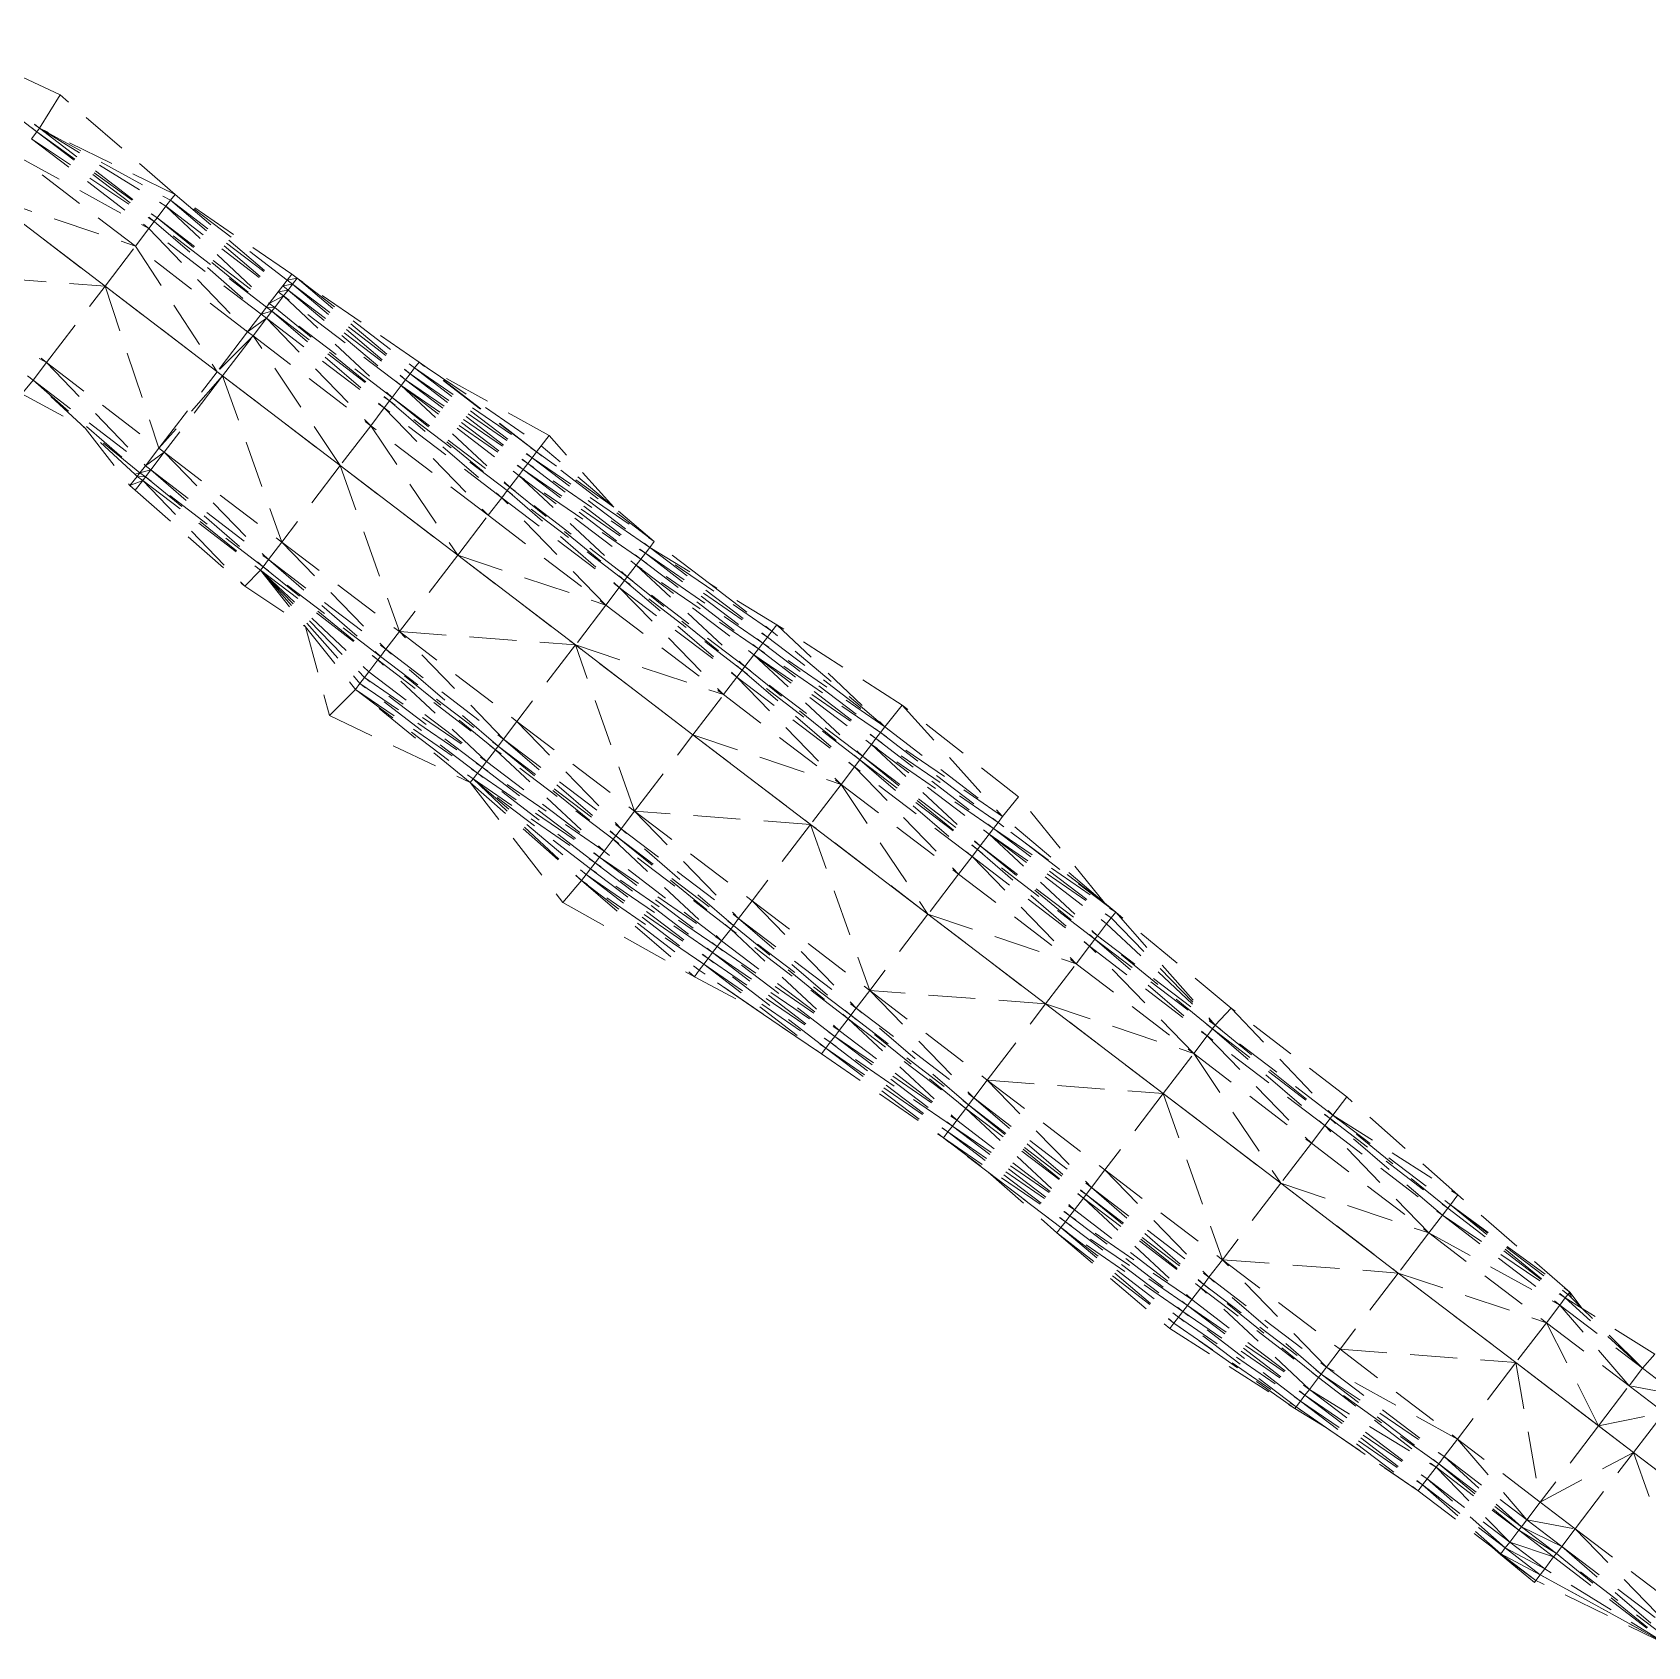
# Model space of a CAD drawing. Header units: metres. Extents: x -162 to 309, y -515 to 446.
# Drawn here: x 82.7 to 191.9, y -282.6 to -173.4 of the extents above; entities that cross this region are included whole.
import ezdxf

# ---------------------------------------------------------------- set-up
doc = ezdxf.new("R2010")
doc.units = ezdxf.units.M
doc.linetypes.add('HIDDEN', pattern=[9.525, 6.35, -3.175])
doc.layers.add('SURF30BREAK', color=8, linetype='Continuous', lineweight=0)
doc.layers.add('SURF31FEATURE', color=8, linetype='Continuous', lineweight=0)

msp = doc.modelspace()

# ---------------------------------------------------------------- linework, layer by layer
at = {"layer": 'SURF30BREAK', "color": 30, "linetype": 'HIDDEN', "lineweight": 0, "ltscale": 0.5}
for p, q in [((84.6, -177.68, 254.35), (75.65, -173.45, 252.24)), ((75.65, -173.45, 252.24), (83.21, -179.94, 251.7)), ((83.02, -180.18, 251.4), (75.11, -174.14, 251.36)), ((75.3, -173.9, 251.66), (83.21, -179.94, 251.7)), ((75.3, -173.9, 251.66), (83.02, -180.18, 251.4)), ((84.6, -177.68, 254.35), (83.21, -179.94, 251.7)), ((92.37, -184.41, 255.11), (84.6, -177.68, 254.35)), ((82.66, -180.65, 251.7), (83.02, -180.18, 251.4)), ((83.02, -180.18, 251.4), (83.21, -179.94, 251.7)), ((83.02, -180.18, 251.4), (91.16, -186, 251.46)), ((83.02, -180.18, 251.4), (90.97, -186.24, 251.36)), ((92.37, -184.41, 255.11), (83.21, -179.94, 251.7)), ((83.21, -179.94, 251.7), (92.07, -184.81, 253.46)), ((83.21, -179.94, 251.7), (91.76, -185.21, 252.46)), ((83.21, -179.94, 251.7), (91.16, -186, 251.46)), ((82.66, -180.65, 251.7), (90.97, -186.24, 251.36)), ((82.66, -180.65, 251.7), (90.61, -186.72, 251.66)), ((89.7, -187.91, 251.63), (81.75, -181.85, 251.67)), ((81.75, -181.85, 251.67), (90.61, -186.72, 251.66)), ((79.69, -184.55, 251.75), (89.7, -187.91, 251.63)), ((79.69, -184.55, 251.75), (87.64, -190.62, 251.72)), ((92.07, -184.81, 253.46), (92.37, -184.41, 255.11)), ((99.95, -190.2, 254.37), (92.37, -184.41, 255.11)), ((92.37, -184.41, 255.11), (99.65, -190.6, 253.37)), ((100.26, -189.8, 256.02), (92.37, -184.41, 255.11)), ((91.16, -186, 251.46), (91.76, -185.21, 252.46)), ((91.76, -185.21, 252.46), (92.07, -184.81, 253.46)), ((91.76, -185.21, 252.46), (99.35, -191, 252.37)), ((91.76, -185.21, 252.46), (98.74, -191.79, 251.37)), ((92.07, -184.81, 253.46), (99.65, -190.6, 253.37)), ((92.07, -184.81, 253.46), (99.35, -191, 252.37)), ((90.61, -186.72, 251.66), (89.7, -187.91, 251.63)), ((90.97, -186.24, 251.36), (90.61, -186.72, 251.66)), ((98.19, -192.51, 251.57), (90.61, -186.72, 251.66)), ((90.61, -186.72, 251.66), (97.28, -193.7, 251.54)), ((91.16, -186, 251.46), (90.97, -186.24, 251.36)), ((98.56, -192.03, 251.27), (90.97, -186.24, 251.36)), ((90.97, -186.24, 251.36), (98.19, -192.51, 251.57)), ((91.16, -186, 251.46), (98.74, -191.79, 251.37)), ((91.16, -186, 251.46), (98.56, -192.03, 251.27)), ((87.64, -190.62, 251.72), (89.7, -187.91, 251.63)), ((97.28, -193.7, 251.54), (89.7, -187.91, 251.63)), ((89.7, -187.91, 251.63), (95.22, -196.4, 251.62)), ((75.74, -189.72, 251.81), (87.64, -190.62, 251.72)), ((75.74, -189.72, 251.81), (83.69, -195.78, 251.66)), ((99.95, -190.2, 254.37), (100.26, -189.8, 256.02)), ((100.62, -190.08, 256.01), (100.26, -189.8, 256.02)), ((74.83, -190.91, 251.84), (83.69, -195.78, 251.66)), ((74.83, -190.91, 251.84), (82.78, -196.98, 251.69)), ((83.69, -195.78, 251.66), (87.64, -190.62, 251.72)), ((87.64, -190.62, 251.72), (95.22, -196.4, 251.62)), ((87.64, -190.62, 251.72), (91.28, -201.57, 251.46)), ((98.74, -191.79, 251.37), (99.35, -191, 252.37)), ((99.35, -191, 252.37), (99.65, -190.6, 253.37)), ((99.35, -191, 252.37), (100.02, -190.88, 253.36)), ((99.35, -191, 252.37), (99.71, -191.28, 252.36)), ((99.65, -190.6, 253.37), (99.95, -190.2, 254.37)), ((99.65, -190.6, 253.37), (100.32, -190.48, 254.36)), ((99.65, -190.6, 253.37), (100.02, -190.88, 253.36)), ((100.02, -190.88, 253.36), (99.71, -191.28, 252.36)), ((100.62, -190.08, 256.01), (99.95, -190.2, 254.37)), ((99.95, -190.2, 254.37), (100.32, -190.48, 254.36)), ((100.32, -190.48, 254.36), (100.02, -190.88, 253.36)), ((100.02, -190.88, 253.36), (107.96, -196.94, 253.19)), ((100.02, -190.88, 253.36), (107.66, -197.34, 252.19)), ((100.62, -190.08, 256.01), (100.32, -190.48, 254.36)), ((100.32, -190.48, 254.36), (108.27, -196.55, 254.19)), ((100.32, -190.48, 254.36), (107.96, -196.94, 253.19)), ((108.87, -195.75, 256.24), (100.62, -190.08, 256.01)), ((100.62, -190.08, 256.01), (108.57, -196.15, 255.19)), ((100.62, -190.08, 256.01), (108.27, -196.55, 254.19)), ((98.56, -192.03, 251.27), (98.19, -192.51, 251.57)), ((98.74, -191.79, 251.37), (98.56, -192.03, 251.27)), ((98.56, -192.03, 251.27), (99.11, -192.07, 251.36)), ((98.56, -192.03, 251.27), (98.92, -192.31, 251.26)), ((98.74, -191.79, 251.37), (99.71, -191.28, 252.36)), ((98.74, -191.79, 251.37), (99.11, -192.07, 251.36)), ((99.11, -192.07, 251.36), (98.92, -192.31, 251.26)), ((99.71, -191.28, 252.36), (99.11, -192.07, 251.36)), ((107.05, -198.14, 251.19), (99.11, -192.07, 251.36)), ((99.11, -192.07, 251.36), (106.87, -198.38, 251.09)), ((107.66, -197.34, 252.19), (99.71, -191.28, 252.36)), ((99.71, -191.28, 252.36), (107.05, -198.14, 251.19)), ((98.19, -192.51, 251.57), (97.28, -193.7, 251.54)), ((97.28, -193.7, 251.54), (98.56, -192.79, 251.56)), ((97.65, -193.98, 251.53), (98.56, -192.79, 251.56)), ((98.19, -192.51, 251.57), (98.92, -192.31, 251.26)), ((98.19, -192.51, 251.57), (98.56, -192.79, 251.56)), ((98.56, -192.79, 251.56), (98.92, -192.31, 251.26)), ((98.56, -192.79, 251.56), (106.51, -198.85, 251.39)), ((98.56, -192.79, 251.56), (105.6, -200.05, 251.36)), ((98.92, -192.31, 251.26), (106.87, -198.38, 251.09)), ((98.92, -192.31, 251.26), (106.51, -198.85, 251.39)), ((97.28, -193.7, 251.54), (95.22, -196.4, 251.62)), ((97.65, -193.98, 251.53), (95.22, -196.4, 251.62)), ((95.59, -196.68, 251.62), (97.65, -193.98, 251.53)), ((97.28, -193.7, 251.54), (97.65, -193.98, 251.53)), ((103.54, -202.75, 251.45), (97.65, -193.98, 251.53)), ((97.65, -193.98, 251.53), (105.6, -200.05, 251.36)), ((82.78, -196.98, 251.69), (83.69, -195.78, 251.66)), ((83.69, -195.78, 251.66), (91.28, -201.57, 251.46)), ((83.69, -195.78, 251.66), (90.37, -202.76, 251.49)), ((91.28, -201.57, 251.46), (95.22, -196.4, 251.62)), ((95.22, -196.4, 251.62), (95.59, -196.68, 251.62)), ((108.27, -196.55, 254.19), (107.96, -196.94, 253.19)), ((108.57, -196.15, 255.19), (108.27, -196.55, 254.19)), ((108.27, -196.55, 254.19), (116.52, -202.22, 254.96)), ((108.27, -196.55, 254.19), (116.22, -202.61, 253.96)), ((108.57, -196.15, 255.19), (108.87, -195.75, 256.24)), ((108.57, -196.15, 255.19), (116.82, -201.82, 255.96)), ((108.57, -196.15, 255.19), (116.52, -202.22, 254.96)), ((116.82, -201.82, 255.96), (108.87, -195.75, 256.24)), ((109.43, -196.13, 256.28), (108.87, -195.75, 256.24)), ((116.82, -201.82, 255.96), (109.43, -196.13, 256.28)), ((117.66, -200.72, 256.37), (109.43, -196.13, 256.28)), ((109.43, -196.13, 256.28), (117.13, -201.42, 256.96)), ((82.78, -196.98, 251.69), (82.01, -197.89, 250.89)), ((82.78, -196.98, 251.69), (90.37, -202.76, 251.49)), ((82.78, -196.98, 251.69), (90, -203.24, 251.19)), ((86.3, -200.23, 251.59), (82.78, -196.98, 251.69)), ((95.59, -196.68, 251.62), (91.28, -201.57, 251.46)), ((95.59, -196.68, 251.62), (91.64, -201.85, 251.45)), ((95.59, -196.68, 251.62), (103.54, -202.75, 251.45)), ((95.59, -196.68, 251.62), (99.59, -207.92, 251.29)), ((107.66, -197.34, 252.19), (107.05, -198.14, 251.19)), ((107.96, -196.94, 253.19), (107.66, -197.34, 252.19)), ((107.66, -197.34, 252.19), (115.91, -203.01, 252.96)), ((107.66, -197.34, 252.19), (115.61, -203.41, 251.96)), ((107.66, -197.34, 252.19), (115, -204.2, 250.96)), ((107.96, -196.94, 253.19), (116.22, -202.61, 253.96)), ((107.96, -196.94, 253.19), (115.91, -203.01, 252.96)), ((82.01, -197.89, 250.89), (86.3, -200.23, 251.59)), ((106.87, -198.38, 251.09), (106.51, -198.85, 251.39)), ((107.05, -198.14, 251.19), (106.87, -198.38, 251.09)), ((114.82, -204.44, 250.86), (106.87, -198.38, 251.09)), ((106.87, -198.38, 251.09), (114.46, -204.92, 251.16)), ((107.05, -198.14, 251.19), (115, -204.2, 250.96)), ((107.05, -198.14, 251.19), (114.82, -204.44, 250.86)), ((106.51, -198.85, 251.39), (105.6, -200.05, 251.36)), ((114.46, -204.92, 251.16), (106.51, -198.85, 251.39)), ((106.51, -198.85, 251.39), (113.55, -206.11, 251.13)), ((89.66, -203.33, 251.49), (86.3, -200.23, 251.59)), ((86.3, -200.23, 251.59), (89.31, -204.09, 252.29)), ((90, -203.24, 251.19), (86.3, -200.23, 251.59)), ((105.6, -200.05, 251.36), (103.54, -202.75, 251.45)), ((113.55, -206.11, 251.13), (105.6, -200.05, 251.36)), ((105.6, -200.05, 251.36), (111.49, -208.81, 251.21)), ((117.13, -201.42, 256.96), (117.66, -200.72, 256.37)), ((122.04, -205.57, 256.12), (117.66, -200.72, 256.37)), ((90.37, -202.76, 251.49), (91.28, -201.57, 251.46)), ((91.64, -201.85, 251.45), (90.37, -202.76, 251.49)), ((90.73, -203.04, 251.48), (91.64, -201.85, 251.45)), ((91.28, -201.57, 251.46), (91.64, -201.85, 251.45)), ((91.64, -201.85, 251.45), (99.59, -207.92, 251.29)), ((91.64, -201.85, 251.45), (98.68, -209.11, 251.32)), ((116.82, -201.82, 255.96), (116.52, -202.22, 254.96)), ((116.82, -201.82, 255.96), (117.13, -201.42, 256.96)), ((124.77, -207.88, 255.98), (116.82, -201.82, 255.96)), ((122.04, -205.57, 256.12), (116.82, -201.82, 255.96)), ((122.04, -205.57, 256.12), (117.13, -201.42, 256.96)), ((90, -203.24, 251.19), (90.37, -202.76, 251.49)), ((90, -203.24, 251.19), (90.73, -203.04, 251.48)), ((90.37, -202.76, 251.49), (90.73, -203.04, 251.48)), ((90.73, -203.04, 251.48), (90.37, -203.52, 251.18)), ((90.73, -203.04, 251.48), (98.68, -209.11, 251.32)), ((90.73, -203.04, 251.48), (98.32, -209.59, 251.02)), ((103.54, -202.75, 251.45), (99.59, -207.92, 251.29)), ((103.54, -202.75, 251.45), (111.49, -208.81, 251.21)), ((103.54, -202.75, 251.45), (107.54, -213.98, 251.05)), ((115.91, -203.01, 252.96), (115.61, -203.41, 251.96)), ((116.22, -202.61, 253.96), (115.91, -203.01, 252.96)), ((115.91, -203.01, 252.96), (124.17, -208.68, 253.66)), ((115.91, -203.01, 252.96), (123.86, -209.08, 252.66)), ((116.52, -202.22, 254.96), (116.22, -202.61, 253.96)), ((124.47, -208.28, 254.66), (116.22, -202.61, 253.96)), ((116.22, -202.61, 253.96), (124.17, -208.68, 253.66)), ((116.52, -202.22, 254.96), (124.77, -207.88, 255.98)), ((116.52, -202.22, 254.96), (124.47, -208.28, 254.66)), ((89.31, -204.09, 252.29), (89.82, -203.48, 251.49)), ((89.31, -204.09, 252.29), (90.19, -203.76, 251.48)), ((89.31, -204.09, 252.29), (89.68, -204.42, 252.32)), ((90, -203.24, 251.19), (89.66, -203.33, 251.49)), ((89.66, -203.33, 251.49), (89.82, -203.48, 251.49)), ((90.19, -203.76, 251.48), (89.68, -204.42, 252.32)), ((90, -203.24, 251.19), (89.82, -203.48, 251.49)), ((90.37, -203.52, 251.18), (89.82, -203.48, 251.49)), ((89.82, -203.48, 251.49), (90.19, -203.76, 251.48)), ((90, -203.24, 251.19), (90.37, -203.52, 251.18)), ((90.37, -203.52, 251.18), (90.19, -203.76, 251.48)), ((90.19, -203.76, 251.48), (98.14, -209.82, 251.32)), ((90.19, -203.76, 251.48), (97.08, -210.91, 252.83)), ((98.32, -209.59, 251.02), (90.37, -203.52, 251.18)), ((90.37, -203.52, 251.18), (98.14, -209.82, 251.32)), ((115, -204.2, 250.96), (114.82, -204.44, 250.86)), ((115.61, -203.41, 251.96), (115, -204.2, 250.96)), ((122.95, -210.27, 250.66), (115, -204.2, 250.96)), ((115, -204.2, 250.96), (122.77, -210.51, 250.56)), ((123.86, -209.08, 252.66), (115.61, -203.41, 251.96)), ((115.61, -203.41, 251.96), (123.56, -209.48, 251.66)), ((115.61, -203.41, 251.96), (122.95, -210.27, 250.66)), ((89.68, -204.42, 252.32), (97.08, -210.91, 252.83)), ((113.55, -206.11, 251.13), (114.46, -204.92, 251.16)), ((114.46, -204.92, 251.16), (114.82, -204.44, 250.86)), ((114.46, -204.92, 251.16), (122.41, -210.99, 250.86)), ((121.5, -212.18, 250.83), (114.46, -204.92, 251.16)), ((122.77, -210.51, 250.56), (114.82, -204.44, 250.86)), ((114.82, -204.44, 250.86), (122.41, -210.99, 250.86)), ((111.49, -208.81, 251.21), (113.55, -206.11, 251.13)), ((113.55, -206.11, 251.13), (121.5, -212.18, 250.83)), ((124.77, -207.88, 255.98), (122.04, -205.57, 256.12)), ((98.68, -209.11, 251.32), (99.59, -207.92, 251.29)), ((99.59, -207.92, 251.29), (107.54, -213.98, 251.05)), ((99.59, -207.92, 251.29), (106.63, -215.17, 251.08)), ((124.47, -208.28, 254.66), (124.17, -208.68, 253.66)), ((124.47, -208.28, 254.66), (124.77, -207.88, 255.98)), ((132.72, -213.95, 255.29), (124.47, -208.28, 254.66)), ((124.47, -208.28, 254.66), (128.5, -210.73, 255.66)), ((124.47, -208.28, 254.66), (132.42, -214.35, 254.29)), ((128.5, -210.73, 255.66), (124.77, -207.88, 255.98)), ((98.32, -209.59, 251.02), (98.14, -209.82, 251.32)), ((98.68, -209.11, 251.32), (98.32, -209.59, 251.02)), ((106.27, -215.65, 250.78), (98.32, -209.59, 251.02)), ((98.32, -209.59, 251.02), (106.09, -215.89, 251.08)), ((98.68, -209.11, 251.32), (106.63, -215.17, 251.08)), ((98.68, -209.11, 251.32), (106.27, -215.65, 250.78)), ((111.49, -208.81, 251.21), (107.54, -213.98, 251.05)), ((111.49, -208.81, 251.21), (121.5, -212.18, 250.83)), ((111.49, -208.81, 251.21), (119.44, -214.88, 250.91)), ((123.56, -209.48, 251.66), (122.95, -210.27, 250.66)), ((123.86, -209.08, 252.66), (123.56, -209.48, 251.66)), ((131.81, -215.14, 252.29), (123.56, -209.48, 251.66)), ((123.56, -209.48, 251.66), (131.51, -215.54, 251.29)), ((123.56, -209.48, 251.66), (130.9, -216.34, 250.29)), ((124.17, -208.68, 253.66), (123.86, -209.08, 252.66)), ((132.12, -214.75, 253.29), (123.86, -209.08, 252.66)), ((123.86, -209.08, 252.66), (131.81, -215.14, 252.29)), ((124.17, -208.68, 253.66), (132.42, -214.35, 254.29)), ((124.17, -208.68, 253.66), (132.12, -214.75, 253.29)), ((98.14, -209.82, 251.32), (97.08, -210.91, 252.83)), ((98.14, -209.82, 251.32), (106.09, -215.89, 251.08)), ((98.14, -209.82, 251.32), (105.48, -216.69, 250.88)), ((98.14, -209.82, 251.32), (105.18, -217.08, 251.88)), ((98.14, -209.82, 251.32), (104.87, -217.48, 252.88)), ((98.14, -209.82, 251.32), (101.2, -213.66, 253.01)), ((122.77, -210.51, 250.56), (122.41, -210.99, 250.86)), ((122.95, -210.27, 250.66), (122.77, -210.51, 250.56)), ((130.72, -216.58, 250.19), (122.77, -210.51, 250.56)), ((122.77, -210.51, 250.56), (130.36, -217.05, 250.49)), ((130.9, -216.34, 250.29), (122.95, -210.27, 250.66)), ((122.95, -210.27, 250.66), (130.72, -216.58, 250.19)), ((133.07, -213.52, 254.92), (128.5, -210.73, 255.66)), ((128.5, -210.73, 255.66), (132.72, -213.95, 255.29)), ((97.08, -210.91, 252.83), (101.2, -213.66, 253.01)), ((121.5, -212.18, 250.83), (122.41, -210.99, 250.86)), ((122.41, -210.99, 250.86), (130.36, -217.05, 250.49)), ((122.41, -210.99, 250.86), (129.45, -218.24, 250.46)), ((121.5, -212.18, 250.83), (119.44, -214.88, 250.91)), ((121.5, -212.18, 250.83), (129.45, -218.24, 250.46)), ((101.2, -213.66, 253.01), (104.57, -217.88, 253.88)), ((101.2, -213.66, 253.01), (102.82, -219.66, 253.21)), ((107.54, -213.98, 251.05), (106.63, -215.17, 251.08)), ((107.54, -213.98, 251.05), (119.44, -214.88, 250.91)), ((107.54, -213.98, 251.05), (115.49, -220.05, 250.75)), ((114.58, -221.24, 250.78), (107.54, -213.98, 251.05)), ((132.72, -213.95, 255.29), (132.42, -214.35, 254.29)), ((133.07, -213.52, 254.92), (132.72, -213.95, 255.29)), ((140.37, -220.42, 253.85), (132.72, -213.95, 255.29)), ((141.54, -218.96, 252.61), (133.07, -213.52, 254.92)), ((133.07, -213.52, 254.92), (140.37, -220.42, 253.85)), ((119.44, -214.88, 250.91), (115.49, -220.05, 250.75)), ((123.44, -226.11, 250.38), (119.44, -214.88, 250.91)), ((127.39, -220.95, 250.54), (119.44, -214.88, 250.91)), ((119.44, -214.88, 250.91), (129.45, -218.24, 250.46)), ((131.81, -215.14, 252.29), (131.51, -215.54, 251.29)), ((132.12, -214.75, 253.29), (131.81, -215.14, 252.29)), ((140.07, -220.81, 252.85), (131.81, -215.14, 252.29)), ((131.81, -215.14, 252.29), (139.76, -221.21, 251.85)), ((132.42, -214.35, 254.29), (132.12, -214.75, 253.29)), ((140.37, -220.42, 253.85), (132.12, -214.75, 253.29)), ((132.12, -214.75, 253.29), (140.07, -220.81, 252.85)), ((132.42, -214.35, 254.29), (140.37, -220.42, 253.85)), ((106.09, -215.89, 251.08), (105.48, -216.69, 250.88)), ((106.27, -215.65, 250.78), (106.09, -215.89, 251.08)), ((106.09, -215.89, 251.08), (114.04, -221.96, 250.78)), ((113.43, -222.75, 250.58), (106.09, -215.89, 251.08)), ((106.63, -215.17, 251.08), (106.27, -215.65, 250.78)), ((106.27, -215.65, 250.78), (114.22, -221.72, 250.48)), ((114.04, -221.96, 250.78), (106.27, -215.65, 250.78)), ((106.63, -215.17, 251.08), (114.58, -221.24, 250.78)), ((114.22, -221.72, 250.48), (106.63, -215.17, 251.08)), ((131.51, -215.54, 251.29), (130.9, -216.34, 250.29)), ((131.51, -215.54, 251.29), (139.76, -221.21, 251.85)), ((131.51, -215.54, 251.29), (139.46, -221.61, 250.85)), ((131.51, -215.54, 251.29), (138.85, -222.4, 249.85)), ((105.18, -217.08, 251.88), (104.87, -217.48, 252.88)), ((105.48, -216.69, 250.88), (105.18, -217.08, 251.88)), ((105.18, -217.08, 251.88), (113.43, -222.75, 250.58)), ((113.13, -223.15, 251.58), (105.18, -217.08, 251.88)), ((105.48, -216.69, 250.88), (113.43, -222.75, 250.58)), ((129.45, -218.24, 250.46), (130.36, -217.05, 250.49)), ((130.72, -216.58, 250.19), (130.36, -217.05, 250.49)), ((130.36, -217.05, 250.49), (138.31, -223.12, 250.05)), ((130.36, -217.05, 250.49), (137.4, -224.31, 250.02)), ((130.9, -216.34, 250.29), (130.72, -216.58, 250.19)), ((138.67, -222.64, 249.75), (130.72, -216.58, 250.19)), ((130.72, -216.58, 250.19), (138.31, -223.12, 250.05)), ((138.85, -222.4, 249.85), (130.9, -216.34, 250.29)), ((130.9, -216.34, 250.29), (138.67, -222.64, 249.75)), ((104.57, -217.88, 253.88), (102.82, -219.66, 253.21)), ((104.87, -217.48, 252.88), (104.57, -217.88, 253.88)), ((104.57, -217.88, 253.88), (112.82, -223.55, 252.58)), ((104.57, -217.88, 253.88), (112.52, -223.94, 253.58)), ((112.33, -224.17, 254.38), (104.57, -217.88, 253.88)), ((104.87, -217.48, 252.88), (113.13, -223.15, 251.58)), ((112.82, -223.55, 252.58), (104.87, -217.48, 252.88)), ((127.39, -220.95, 250.54), (129.45, -218.24, 250.46)), ((129.45, -218.24, 250.46), (137.4, -224.31, 250.02)), ((141.54, -218.96, 252.61), (140.37, -220.42, 253.85)), ((149.4, -225.14, 252.2), (141.54, -218.96, 252.61)), ((141.54, -218.96, 252.61), (148.32, -226.48, 253.35)), ((102.82, -219.66, 253.21), (112.33, -224.17, 254.38)), ((114.58, -221.24, 250.78), (115.49, -220.05, 250.75)), ((115.49, -220.05, 250.75), (123.44, -226.11, 250.38)), ((115.49, -220.05, 250.75), (122.53, -227.31, 250.41)), ((140.37, -220.42, 253.85), (140.07, -220.81, 252.85)), ((140.37, -220.42, 253.85), (148.32, -226.48, 253.35)), ((114.22, -221.72, 250.48), (114.58, -221.24, 250.78)), ((114.58, -221.24, 250.78), (122.53, -227.31, 250.41)), ((114.58, -221.24, 250.78), (122.17, -227.78, 250.11)), ((123.44, -226.11, 250.38), (127.39, -220.95, 250.54)), ((127.39, -220.95, 250.54), (137.4, -224.31, 250.02)), ((127.39, -220.95, 250.54), (135.34, -227.01, 250.1)), ((139.46, -221.61, 250.85), (138.85, -222.4, 249.85)), ((139.76, -221.21, 251.85), (139.46, -221.61, 250.85)), ((147.71, -227.28, 251.35), (139.46, -221.61, 250.85)), ((139.46, -221.61, 250.85), (147.41, -227.67, 250.35)), ((139.46, -221.61, 250.85), (146.8, -228.47, 249.35)), ((140.07, -220.81, 252.85), (139.76, -221.21, 251.85)), ((148.02, -226.88, 252.35), (139.76, -221.21, 251.85)), ((139.76, -221.21, 251.85), (147.71, -227.28, 251.35)), ((148.32, -226.48, 253.35), (140.07, -220.81, 252.85)), ((140.07, -220.81, 252.85), (148.02, -226.88, 252.35)), ((113.13, -223.15, 251.58), (113.43, -222.75, 250.58)), ((113.43, -222.75, 250.58), (114.04, -221.96, 250.78)), ((113.43, -222.75, 250.58), (121.38, -228.82, 250.21)), ((114.04, -221.96, 250.78), (114.22, -221.72, 250.48)), ((114.04, -221.96, 250.78), (121.38, -228.82, 250.21)), ((121.99, -228.02, 250.41), (114.04, -221.96, 250.78)), ((114.22, -221.72, 250.48), (122.17, -227.78, 250.11)), ((114.22, -221.72, 250.48), (121.99, -228.02, 250.41)), ((138.67, -222.64, 249.75), (138.31, -223.12, 250.05)), ((138.85, -222.4, 249.85), (138.67, -222.64, 249.75)), ((138.67, -222.64, 249.75), (146.62, -228.71, 249.25)), ((138.67, -222.64, 249.75), (146.26, -229.19, 249.55)), ((138.85, -222.4, 249.85), (146.8, -228.47, 249.35)), ((138.85, -222.4, 249.85), (146.62, -228.71, 249.25)), ((112.52, -223.94, 253.58), (112.82, -223.55, 252.58)), ((112.82, -223.55, 252.58), (113.13, -223.15, 251.58)), ((112.82, -223.55, 252.58), (121.08, -229.22, 251.21)), ((120.77, -229.61, 252.21), (112.82, -223.55, 252.58)), ((113.13, -223.15, 251.58), (121.08, -229.22, 251.21)), ((121.38, -228.82, 250.21), (113.13, -223.15, 251.58)), ((138.31, -223.12, 250.05), (137.4, -224.31, 250.02)), ((146.26, -229.19, 249.55), (138.31, -223.12, 250.05)), ((138.31, -223.12, 250.05), (145.35, -230.38, 249.52)), ((112.33, -224.17, 254.38), (112.52, -223.94, 253.58)), ((112.33, -224.17, 254.38), (119.86, -230.81, 255.21)), ((112.33, -224.17, 254.38), (118.6, -232.3, 254.9)), ((112.52, -223.94, 253.58), (120.77, -229.61, 252.21)), ((112.52, -223.94, 253.58), (120.17, -230.41, 254.21)), ((112.52, -223.94, 253.58), (119.86, -230.81, 255.21)), ((120.47, -230.01, 253.21), (112.52, -223.94, 253.58)), ((137.4, -224.31, 250.02), (135.34, -227.01, 250.1)), ((137.4, -224.31, 250.02), (145.35, -230.38, 249.52)), ((137.4, -224.31, 250.02), (143.28, -233.08, 249.6)), ((148.32, -226.48, 253.35), (149.4, -225.14, 252.2)), ((155.22, -232.31, 252.04), (149.4, -225.14, 252.2)), ((123.44, -226.11, 250.38), (122.53, -227.31, 250.41)), ((135.34, -227.01, 250.1), (123.44, -226.11, 250.38)), ((123.44, -226.11, 250.38), (131.39, -232.18, 249.94)), ((123.44, -226.11, 250.38), (130.48, -233.37, 249.97)), ((135.34, -227.01, 250.1), (131.39, -232.18, 249.94)), ((143.28, -233.08, 249.6), (135.34, -227.01, 250.1)), ((135.34, -227.01, 250.1), (139.34, -238.25, 249.44)), ((148.02, -226.88, 252.35), (147.71, -227.28, 251.35)), ((148.02, -226.88, 252.35), (148.32, -226.48, 253.35)), ((155.97, -232.95, 251.9), (148.02, -226.88, 252.35)), ((155.22, -232.31, 252.04), (148.02, -226.88, 252.35)), ((155.22, -232.31, 252.04), (148.32, -226.48, 253.35)), ((121.99, -228.02, 250.41), (121.38, -228.82, 250.21)), ((122.17, -227.78, 250.11), (121.99, -228.02, 250.41)), ((129.94, -234.09, 249.97), (121.99, -228.02, 250.41)), ((121.99, -228.02, 250.41), (129.33, -234.88, 249.77)), ((122.53, -227.31, 250.41), (122.17, -227.78, 250.11)), ((122.17, -227.78, 250.11), (130.12, -233.85, 249.67)), ((122.17, -227.78, 250.11), (129.94, -234.09, 249.97)), ((130.12, -233.85, 249.67), (122.53, -227.31, 250.41)), ((122.53, -227.31, 250.41), (130.48, -233.37, 249.97)), ((147.41, -227.67, 250.35), (146.8, -228.47, 249.35)), ((147.71, -227.28, 251.35), (147.41, -227.67, 250.35)), ((147.41, -227.67, 250.35), (155.66, -233.34, 250.78)), ((147.41, -227.67, 250.35), (155.36, -233.74, 249.78)), ((147.41, -227.67, 250.35), (154.75, -234.54, 248.78)), ((147.71, -227.28, 251.35), (155.97, -232.95, 251.9)), ((147.71, -227.28, 251.35), (155.66, -233.34, 250.78)), ((121.08, -229.22, 251.21), (120.77, -229.61, 252.21)), ((121.38, -228.82, 250.21), (121.08, -229.22, 251.21)), ((121.08, -229.22, 251.21), (129.33, -234.88, 249.77)), ((121.08, -229.22, 251.21), (129.03, -235.28, 250.77)), ((129.33, -234.88, 249.77), (121.38, -228.82, 250.21)), ((146.26, -229.19, 249.55), (145.35, -230.38, 249.52)), ((146.62, -228.71, 249.25), (146.26, -229.19, 249.55)), ((146.26, -229.19, 249.55), (154.21, -235.25, 248.98)), ((146.26, -229.19, 249.55), (153.3, -236.44, 248.95)), ((146.8, -228.47, 249.35), (146.62, -228.71, 249.25)), ((154.57, -234.77, 248.68), (146.62, -228.71, 249.25)), ((146.62, -228.71, 249.25), (154.21, -235.25, 248.98)), ((146.8, -228.47, 249.35), (154.75, -234.54, 248.78)), ((146.8, -228.47, 249.35), (154.57, -234.77, 248.68)), ((120.17, -230.41, 254.21), (119.86, -230.81, 255.21)), ((120.47, -230.01, 253.21), (120.17, -230.41, 254.21)), ((120.17, -230.41, 254.21), (128.42, -236.08, 252.77)), ((120.17, -230.41, 254.21), (128.12, -236.47, 253.77)), ((120.77, -229.61, 252.21), (120.47, -230.01, 253.21)), ((128.72, -235.68, 251.77), (120.47, -230.01, 253.21)), ((120.47, -230.01, 253.21), (128.42, -236.08, 252.77)), ((129.03, -235.28, 250.77), (120.77, -229.61, 252.21)), ((120.77, -229.61, 252.21), (128.72, -235.68, 251.77)), ((145.35, -230.38, 249.52), (143.28, -233.08, 249.6)), ((145.35, -230.38, 249.52), (153.3, -236.44, 248.95)), ((119.86, -230.81, 255.21), (118.6, -232.3, 254.9)), ((128.12, -236.47, 253.77), (119.86, -230.81, 255.21)), ((119.86, -230.81, 255.21), (127.81, -236.87, 254.77)), ((119.86, -230.81, 255.21), (127.49, -237.32, 255.4)), ((118.6, -232.3, 254.9), (127.49, -237.32, 255.4)), ((131.39, -232.18, 249.94), (130.48, -233.37, 249.97)), ((131.39, -232.18, 249.94), (139.34, -238.25, 249.44)), ((131.39, -232.18, 249.94), (138.43, -239.44, 249.47)), ((155.97, -232.95, 251.9), (155.22, -232.31, 252.04)), ((130.48, -233.37, 249.97), (130.12, -233.85, 249.67)), ((130.48, -233.37, 249.97), (138.43, -239.44, 249.47)), ((130.48, -233.37, 249.97), (138.07, -239.92, 249.17)), ((143.28, -233.08, 249.6), (139.34, -238.25, 249.44)), ((143.28, -233.08, 249.6), (153.3, -236.44, 248.95)), ((143.28, -233.08, 249.6), (151.23, -239.15, 249.03)), ((155.36, -233.74, 249.78), (155.66, -233.34, 250.78)), ((155.66, -233.34, 250.78), (155.97, -232.95, 251.9)), ((155.66, -233.34, 250.78), (162.7, -240.6, 248.34)), ((163.79, -239.44, 249.93), (155.97, -232.95, 251.9)), ((155.97, -232.95, 251.9), (162.7, -240.6, 248.34)), ((129.33, -234.88, 249.77), (129.94, -234.09, 249.97)), ((130.12, -233.85, 249.67), (129.94, -234.09, 249.97)), ((137.89, -240.16, 249.47), (129.94, -234.09, 249.97)), ((129.94, -234.09, 249.97), (137.28, -240.95, 249.27)), ((138.07, -239.92, 249.17), (130.12, -233.85, 249.67)), ((130.12, -233.85, 249.67), (137.89, -240.16, 249.47)), ((154.21, -235.25, 248.98), (154.57, -234.77, 248.68)), ((154.75, -234.54, 248.78), (154.57, -234.77, 248.68)), ((154.57, -234.77, 248.68), (162.52, -240.84, 248.04)), ((154.57, -234.77, 248.68), (162.16, -241.32, 248.34)), ((155.36, -233.74, 249.78), (154.75, -234.54, 248.78)), ((162.52, -240.84, 248.04), (154.75, -234.54, 248.78)), ((154.75, -234.54, 248.78), (162.7, -240.6, 248.34)), ((155.36, -233.74, 249.78), (162.7, -240.6, 248.34)), ((128.42, -236.08, 252.77), (128.72, -235.68, 251.77)), ((128.72, -235.68, 251.77), (129.03, -235.28, 250.77)), ((128.72, -235.68, 251.77), (136.98, -241.35, 250.27)), ((128.72, -235.68, 251.77), (136.67, -241.75, 251.27)), ((129.33, -234.88, 249.77), (129.03, -235.28, 250.77)), ((136.98, -241.35, 250.27), (129.03, -235.28, 250.77)), ((129.03, -235.28, 250.77), (137.28, -240.95, 249.27)), ((129.33, -234.88, 249.77), (137.28, -240.95, 249.27)), ((154.21, -235.25, 248.98), (153.3, -236.44, 248.95)), ((161.25, -242.51, 248.31), (154.21, -235.25, 248.98)), ((154.21, -235.25, 248.98), (162.16, -241.32, 248.34)), ((127.81, -236.87, 254.77), (127.49, -237.32, 255.4)), ((127.81, -236.87, 254.77), (128.12, -236.47, 253.77)), ((136.07, -242.54, 253.27), (127.81, -236.87, 254.77)), ((131.67, -239.52, 255.07), (127.81, -236.87, 254.77)), ((128.42, -236.08, 252.77), (128.12, -236.47, 253.77)), ((128.12, -236.47, 253.77), (136.37, -242.14, 252.27)), ((128.12, -236.47, 253.77), (136.07, -242.54, 253.27)), ((136.37, -242.14, 252.27), (128.42, -236.08, 252.77)), ((128.42, -236.08, 252.77), (136.67, -241.75, 251.27)), ((151.23, -239.15, 249.03), (153.3, -236.44, 248.95)), ((153.3, -236.44, 248.95), (161.25, -242.51, 248.31)), ((127.49, -237.32, 255.4), (131.67, -239.52, 255.07)), ((138.43, -239.44, 249.47), (139.34, -238.25, 249.44)), ((151.23, -239.15, 249.03), (139.34, -238.25, 249.44)), ((139.34, -238.25, 249.44), (147.29, -244.31, 248.87)), ((139.34, -238.25, 249.44), (146.38, -245.51, 248.9)), ((147.29, -244.31, 248.87), (151.23, -239.15, 249.03)), ((151.23, -239.15, 249.03), (161.25, -242.51, 248.31)), ((159.18, -245.21, 248.39), (151.23, -239.15, 249.03)), ((131.67, -239.52, 255.07), (136.07, -242.54, 253.27)), ((137.89, -240.16, 249.47), (137.28, -240.95, 249.27)), ((137.89, -240.16, 249.47), (138.07, -239.92, 249.17)), ((137.89, -240.16, 249.47), (145.84, -246.22, 248.9)), ((137.89, -240.16, 249.47), (145.23, -247.02, 248.7)), ((138.43, -239.44, 249.47), (138.07, -239.92, 249.17)), ((138.07, -239.92, 249.17), (146.02, -245.98, 248.6)), ((145.84, -246.22, 248.9), (138.07, -239.92, 249.17)), ((138.43, -239.44, 249.47), (146.38, -245.51, 248.9)), ((146.02, -245.98, 248.6), (138.43, -239.44, 249.47)), ((163.79, -239.44, 249.93), (162.7, -240.6, 248.34)), ((171.59, -245.44, 249.18), (163.79, -239.44, 249.93)), ((163.79, -239.44, 249.93), (170.65, -246.67, 247.63)), ((136.98, -241.35, 250.27), (136.67, -241.75, 251.27)), ((137.28, -240.95, 249.27), (136.98, -241.35, 250.27)), ((136.98, -241.35, 250.27), (145.23, -247.02, 248.7)), ((136.98, -241.35, 250.27), (144.93, -247.41, 249.7)), ((137.28, -240.95, 249.27), (145.23, -247.02, 248.7)), ((162.16, -241.32, 248.34), (161.25, -242.51, 248.31)), ((162.52, -240.84, 248.04), (162.16, -241.32, 248.34)), ((170.11, -247.38, 247.63), (162.16, -241.32, 248.34)), ((162.16, -241.32, 248.34), (169.2, -248.58, 247.6)), ((162.7, -240.6, 248.34), (162.52, -240.84, 248.04)), ((162.52, -240.84, 248.04), (170.47, -246.91, 247.33)), ((162.52, -240.84, 248.04), (170.11, -247.38, 247.63)), ((170.65, -246.67, 247.63), (162.7, -240.6, 248.34)), ((162.7, -240.6, 248.34), (170.47, -246.91, 247.33)), ((136.37, -242.14, 252.27), (136.07, -242.54, 253.27)), ((136.67, -241.75, 251.27), (136.37, -242.14, 252.27)), ((136.37, -242.14, 252.27), (144.62, -247.81, 250.7)), ((136.37, -242.14, 252.27), (144.32, -248.21, 251.7)), ((144.93, -247.41, 249.7), (136.67, -241.75, 251.27)), ((136.67, -241.75, 251.27), (144.62, -247.81, 250.7)), ((136.07, -242.54, 253.27), (144.32, -248.21, 251.7)), ((159.18, -245.21, 248.39), (161.25, -242.51, 248.31)), ((161.25, -242.51, 248.31), (169.2, -248.58, 247.6)), ((161.25, -242.51, 248.31), (167.13, -251.28, 247.69)), ((146.38, -245.51, 248.9), (147.29, -244.31, 248.87)), ((147.29, -244.31, 248.87), (159.18, -245.21, 248.39)), ((147.29, -244.31, 248.87), (155.24, -250.38, 248.23)), ((147.29, -244.31, 248.87), (154.33, -251.57, 248.26)), ((146.02, -245.98, 248.6), (146.38, -245.51, 248.9)), ((146.38, -245.51, 248.9), (154.33, -251.57, 248.26)), ((146.38, -245.51, 248.9), (153.97, -252.05, 247.96)), ((159.18, -245.21, 248.39), (155.24, -250.38, 248.23)), ((159.18, -245.21, 248.39), (167.13, -251.28, 247.69)), ((159.18, -245.21, 248.39), (163.19, -256.45, 247.53)), ((171.59, -245.44, 249.18), (170.65, -246.67, 247.63)), ((179.11, -252.07, 247.69), (171.59, -245.44, 249.18)), ((145.23, -247.02, 248.7), (145.84, -246.22, 248.9)), ((145.84, -246.22, 248.9), (146.02, -245.98, 248.6)), ((145.84, -246.22, 248.9), (153.79, -252.29, 248.26)), ((145.84, -246.22, 248.9), (153.18, -253.08, 248.06)), ((146.02, -245.98, 248.6), (153.97, -252.05, 247.96)), ((146.02, -245.98, 248.6), (153.79, -252.29, 248.26)), ((170.65, -246.67, 247.63), (170.47, -246.91, 247.33)), ((170.65, -246.67, 247.63), (179.11, -252.07, 247.69)), ((170.65, -246.67, 247.63), (178.6, -252.74, 246.86)), ((178.42, -252.97, 246.56), (170.65, -246.67, 247.63)), ((144.62, -247.81, 250.7), (144.32, -248.21, 251.7)), ((144.93, -247.41, 249.7), (144.62, -247.81, 250.7)), ((144.62, -247.81, 250.7), (152.88, -253.48, 249.06)), ((144.62, -247.81, 250.7), (152.57, -253.88, 250.06)), ((145.23, -247.02, 248.7), (144.93, -247.41, 249.7)), ((144.93, -247.41, 249.7), (153.18, -253.08, 248.06)), ((144.93, -247.41, 249.7), (152.88, -253.48, 249.06)), ((145.23, -247.02, 248.7), (153.18, -253.08, 248.06)), ((169.2, -248.58, 247.6), (170.11, -247.38, 247.63)), ((170.47, -246.91, 247.33), (170.11, -247.38, 247.63)), ((170.11, -247.38, 247.63), (178.06, -253.45, 246.86)), ((177.15, -254.64, 246.83), (170.11, -247.38, 247.63)), ((170.47, -246.91, 247.33), (178.42, -252.97, 246.56)), ((178.06, -253.45, 246.86), (170.47, -246.91, 247.33)), ((144.32, -248.21, 251.7), (152.57, -253.88, 250.06)), ((144.32, -248.21, 251.7), (147.36, -250.53, 252.45)), ((152.27, -254.28, 251.06), (144.32, -248.21, 251.7)), ((169.2, -248.58, 247.6), (167.13, -251.28, 247.69)), ((169.2, -248.58, 247.6), (177.15, -254.64, 246.83)), ((147.36, -250.53, 252.45), (152.27, -254.28, 251.06)), ((147.36, -250.53, 252.45), (151.99, -254.63, 251.76)), ((154.33, -251.57, 248.26), (155.24, -250.38, 248.23)), ((155.24, -250.38, 248.23), (163.19, -256.45, 247.53)), ((155.24, -250.38, 248.23), (162.28, -257.64, 247.56)), ((153.79, -252.29, 248.26), (153.18, -253.08, 248.06)), ((153.97, -252.05, 247.96), (153.79, -252.29, 248.26)), ((153.79, -252.29, 248.26), (161.73, -258.35, 247.56)), ((153.79, -252.29, 248.26), (161.13, -259.15, 247.36)), ((154.33, -251.57, 248.26), (153.97, -252.05, 247.96)), ((153.97, -252.05, 247.96), (161.92, -258.12, 247.26)), ((153.97, -252.05, 247.96), (161.73, -258.35, 247.56)), ((154.33, -251.57, 248.26), (162.28, -257.64, 247.56)), ((154.33, -251.57, 248.26), (161.92, -258.12, 247.26)), ((167.13, -251.28, 247.69), (163.19, -256.45, 247.53)), ((167.13, -251.28, 247.69), (177.15, -254.64, 246.83)), ((167.13, -251.28, 247.69), (175.08, -257.35, 246.92)), ((179.11, -252.07, 247.69), (178.6, -252.74, 246.86)), ((186.68, -258.65, 246.22), (179.11, -252.07, 247.69)), ((153.18, -253.08, 248.06), (152.88, -253.48, 249.06)), ((153.18, -253.08, 248.06), (161.13, -259.15, 247.36)), ((178.42, -252.97, 246.56), (178.06, -253.45, 246.86)), ((178.6, -252.74, 246.86), (178.42, -252.97, 246.56)), ((178.42, -252.97, 246.56), (186.37, -259.04, 245.72)), ((178.6, -252.74, 246.86), (186.68, -258.65, 246.22)), ((178.6, -252.74, 246.86), (186.55, -258.8, 246.02)), ((178.6, -252.74, 246.86), (186.37, -259.04, 245.72)), ((152.27, -254.28, 251.06), (151.99, -254.63, 251.76)), ((152.57, -253.88, 250.06), (152.27, -254.28, 251.06)), ((160.52, -259.95, 249.36), (152.27, -254.28, 251.06)), ((152.27, -254.28, 251.06), (160.22, -260.34, 250.36)), ((152.27, -254.28, 251.06), (159.91, -260.74, 251.36)), ((152.88, -253.48, 249.06), (152.57, -253.88, 250.06)), ((160.82, -259.55, 248.36), (152.57, -253.88, 250.06)), ((152.57, -253.88, 250.06), (160.52, -259.95, 249.36)), ((161.13, -259.15, 247.36), (152.88, -253.48, 249.06)), ((152.88, -253.48, 249.06), (160.82, -259.55, 248.36)), ((178.06, -253.45, 246.86), (177.15, -254.64, 246.83)), ((178.06, -253.45, 246.86), (186.37, -259.04, 245.72)), ((178.06, -253.45, 246.86), (186.01, -259.52, 246.02)), ((151.99, -254.63, 251.76), (159.91, -260.74, 251.36)), ((151.99, -254.63, 251.76), (159.63, -261.11, 252.04)), ((177.15, -254.64, 246.83), (175.08, -257.35, 246.92)), ((177.15, -254.64, 246.83), (186.01, -259.52, 246.02)), ((177.15, -254.64, 246.83), (185.1, -260.71, 245.99)), ((162.28, -257.64, 247.56), (163.19, -256.45, 247.53)), ((163.19, -256.45, 247.53), (175.08, -257.35, 246.92)), ((163.19, -256.45, 247.53), (171.14, -262.51, 246.75)), ((170.23, -263.71, 246.78), (163.19, -256.45, 247.53)), ((162.28, -257.64, 247.56), (161.92, -258.12, 247.26)), ((162.28, -257.64, 247.56), (170.23, -263.71, 246.78)), ((169.87, -264.18, 246.48), (162.28, -257.64, 247.56)), ((175.08, -257.35, 246.92), (171.14, -262.51, 246.75)), ((175.08, -257.35, 246.92), (185.1, -260.71, 245.99)), ((175.08, -257.35, 246.92), (183.03, -263.41, 246.08)), ((161.73, -258.35, 247.56), (161.13, -259.15, 247.36)), ((161.73, -258.35, 247.56), (161.92, -258.12, 247.26)), ((161.73, -258.35, 247.56), (169.68, -264.42, 246.78)), ((169.08, -265.22, 246.58), (161.73, -258.35, 247.56)), ((161.92, -258.12, 247.26), (169.87, -264.18, 246.48)), ((169.68, -264.42, 246.78), (161.92, -258.12, 247.26)), ((186.37, -259.04, 245.72), (186.55, -258.8, 246.02)), ((186.55, -258.8, 246.02), (186.68, -258.65, 246.22)), ((186.55, -258.8, 246.02), (186.6, -258.85, 246.02)), ((186.68, -258.65, 246.22), (186.6, -258.85, 246.02)), ((187.51, -259.75, 245.9), (186.68, -258.65, 246.22)), ((186.78, -259.03, 245.99), (186.68, -258.65, 246.22)), ((160.52, -259.95, 249.36), (160.82, -259.55, 248.36)), ((161.13, -259.15, 247.36), (160.82, -259.55, 248.36)), ((160.82, -259.55, 248.36), (169.08, -265.22, 246.58)), ((160.82, -259.55, 248.36), (168.77, -265.61, 247.58)), ((161.13, -259.15, 247.36), (169.08, -265.22, 246.58)), ((186.01, -259.52, 246.02), (185.1, -260.71, 245.99)), ((186.37, -259.04, 245.72), (186.01, -259.52, 246.02)), ((186.01, -259.52, 246.02), (191.59, -263.78, 245.39)), ((190.68, -264.97, 245.36), (186.01, -259.52, 246.02)), ((191.59, -263.78, 245.39), (186.37, -259.04, 245.72)), ((187.51, -259.75, 245.9), (186.37, -259.04, 245.72)), ((186.78, -259.03, 245.99), (186.6, -258.85, 246.02)), ((186.78, -259.03, 245.99), (187.51, -259.75, 245.9)), ((191.59, -263.78, 245.39), (187.51, -259.75, 245.9)), ((192.42, -262.83, 244.54), (187.51, -259.75, 245.9)), ((159.91, -260.74, 251.36), (159.63, -261.11, 252.04)), ((160.22, -260.34, 250.36), (159.91, -260.74, 251.36)), ((159.91, -260.74, 251.36), (168.17, -266.41, 249.58)), ((168.09, -266.52, 250.49), (159.91, -260.74, 251.36)), ((160.22, -260.34, 250.36), (160.52, -259.95, 249.36)), ((160.22, -260.34, 250.36), (168.47, -266.01, 248.58)), ((168.17, -266.41, 249.58), (160.22, -260.34, 250.36)), ((160.52, -259.95, 249.36), (168.77, -265.61, 247.58)), ((168.47, -266.01, 248.58), (160.52, -259.95, 249.36)), ((185.1, -260.71, 245.99), (183.03, -263.41, 246.08)), ((185.1, -260.71, 245.99), (190.68, -264.97, 245.36)), ((188.62, -267.68, 245.44), (185.1, -260.71, 245.99)), ((159.63, -261.11, 252.04), (168.09, -266.52, 250.49)), ((170.23, -263.71, 246.78), (171.14, -262.51, 246.75)), ((171.14, -262.51, 246.75), (183.03, -263.41, 246.08)), ((171.14, -262.51, 246.75), (179.09, -268.58, 245.92)), ((192.42, -262.83, 244.54), (191.59, -263.78, 245.39)), ((169.68, -264.42, 246.78), (169.87, -264.18, 246.48)), ((169.87, -264.18, 246.48), (170.23, -263.71, 246.78)), ((169.87, -264.18, 246.48), (178.18, -269.77, 245.95)), ((169.87, -264.18, 246.48), (177.82, -270.25, 245.65)), ((170.23, -263.71, 246.78), (178.18, -269.77, 245.95)), ((179.09, -268.58, 245.92), (170.23, -263.71, 246.78)), ((183.03, -263.41, 246.08), (179.09, -268.58, 245.92)), ((183.03, -263.41, 246.08), (188.62, -267.68, 245.44)), ((183.03, -263.41, 246.08), (184.68, -272.84, 245.28)), ((190.68, -264.97, 245.36), (191.59, -263.78, 245.39)), ((191.59, -263.78, 245.39), (193.96, -265.58, 245.13)), ((168.77, -265.61, 247.58), (169.08, -265.22, 246.58)), ((169.08, -265.22, 246.58), (169.68, -264.42, 246.78)), ((169.08, -265.22, 246.58), (177.63, -270.49, 245.95)), ((169.08, -265.22, 246.58), (177.03, -271.28, 245.75)), ((169.68, -264.42, 246.78), (177.63, -270.49, 245.95)), ((177.82, -270.25, 245.65), (169.68, -264.42, 246.78)), ((188.62, -267.68, 245.44), (190.68, -264.97, 245.36)), ((190.68, -264.97, 245.36), (193.05, -266.78, 245.1)), ((193.96, -265.58, 245.13), (190.68, -264.97, 245.36)), ((168.09, -266.52, 250.49), (168.17, -266.41, 249.58)), ((168.17, -266.41, 249.58), (168.47, -266.01, 248.58)), ((176.42, -272.08, 247.75), (168.17, -266.41, 249.58)), ((170.22, -267.82, 250.13), (168.17, -266.41, 249.58)), ((168.47, -266.01, 248.58), (168.77, -265.61, 247.58)), ((168.47, -266.01, 248.58), (176.72, -271.68, 246.75)), ((168.47, -266.01, 248.58), (176.42, -272.08, 247.75)), ((168.77, -265.61, 247.58), (177.03, -271.28, 245.75)), ((168.77, -265.61, 247.58), (176.72, -271.68, 246.75)), ((168.09, -266.52, 250.49), (170.22, -267.82, 250.13)), ((188.62, -267.68, 245.44), (193.05, -266.78, 245.1)), ((190.98, -269.48, 245.17), (193.05, -266.78, 245.1)), ((170.22, -267.82, 250.13), (176.42, -272.08, 247.75)), ((179.09, -268.58, 245.92), (178.18, -269.77, 245.95)), ((184.68, -272.84, 245.28), (179.09, -268.58, 245.92)), ((179.09, -268.58, 245.92), (183.77, -274.04, 245.31)), ((188.62, -267.68, 245.44), (184.68, -272.84, 245.28)), ((188.62, -267.68, 245.44), (190.98, -269.48, 245.17)), ((177.82, -270.25, 245.65), (178.18, -269.77, 245.95)), ((178.18, -269.77, 245.95), (183.77, -274.04, 245.31)), ((178.18, -269.77, 245.95), (183.4, -274.51, 245.01)), ((184.68, -272.84, 245.28), (190.98, -269.48, 245.17)), ((187.04, -274.65, 245.01), (190.98, -269.48, 245.17)), ((190.98, -269.48, 245.17), (198.93, -275.55, 244.2)), ((190.98, -269.48, 245.17), (194.99, -280.71, 244.04)), ((177.63, -270.49, 245.95), (177.03, -271.28, 245.75)), ((177.63, -270.49, 245.95), (177.82, -270.25, 245.65)), ((177.63, -270.49, 245.95), (183.22, -274.75, 245.31)), ((177.63, -270.49, 245.95), (182.61, -275.55, 245.11)), ((177.82, -270.25, 245.65), (183.4, -274.51, 245.01)), ((177.82, -270.25, 245.65), (183.22, -274.75, 245.31)), ((176.72, -271.68, 246.75), (176.42, -272.08, 247.75)), ((177.03, -271.28, 245.75), (176.72, -271.68, 246.75)), ((176.72, -271.68, 246.75), (182.31, -275.94, 246.11)), ((176.72, -271.68, 246.75), (182.01, -276.34, 247.11)), ((182.31, -275.94, 246.11), (177.03, -271.28, 245.75)), ((177.03, -271.28, 245.75), (182.61, -275.55, 245.11)), ((176.42, -272.08, 247.75), (182.01, -276.34, 247.11)), ((183.77, -274.04, 245.31), (184.68, -272.84, 245.28)), ((184.68, -272.84, 245.28), (187.04, -274.65, 245.01)), ((183.77, -274.04, 245.31), (183.4, -274.51, 245.01)), ((183.77, -274.04, 245.31), (187.04, -274.65, 245.01)), ((183.77, -274.04, 245.31), (186.13, -275.84, 245.04)), ((183.22, -274.75, 245.31), (182.61, -275.55, 245.11)), ((183.4, -274.51, 245.01), (183.22, -274.75, 245.31)), ((183.22, -274.75, 245.31), (185.77, -276.32, 244.74)), ((183.22, -274.75, 245.31), (185.58, -276.55, 245.04)), ((183.4, -274.51, 245.01), (186.13, -275.84, 245.04)), ((183.4, -274.51, 245.01), (185.77, -276.32, 244.74)), ((187.04, -274.65, 245.01), (186.13, -275.84, 245.04)), ((187.04, -274.65, 245.01), (194.99, -280.71, 244.04)), ((187.04, -274.65, 245.01), (194.08, -281.91, 244.07)), ((182.01, -276.34, 247.11), (181.44, -275.91, 248.17)), ((181.44, -275.91, 248.17), (181.98, -276.38, 248.08)), ((182.31, -275.94, 246.11), (182.01, -276.34, 247.11)), ((182.61, -275.55, 245.11), (182.31, -275.94, 246.11)), ((184.98, -277.35, 244.84), (182.31, -275.94, 246.11)), ((182.31, -275.94, 246.11), (184.67, -277.75, 245.84)), ((182.61, -275.55, 245.11), (185.58, -276.55, 245.04)), ((182.61, -275.55, 245.11), (184.98, -277.35, 244.84)), ((185.77, -276.32, 244.74), (185.58, -276.55, 245.04)), ((186.13, -275.84, 245.04), (185.77, -276.32, 244.74)), ((193.72, -282.38, 243.77), (185.77, -276.32, 244.74)), ((185.77, -276.32, 244.74), (193.53, -282.62, 244.07)), ((186.13, -275.84, 245.04), (194.08, -281.91, 244.07)), ((186.13, -275.84, 245.04), (193.72, -282.38, 243.77)), ((182.01, -276.34, 247.11), (181.98, -276.38, 248.08)), ((184.37, -278.14, 247.84), (181.98, -276.38, 248.08)), ((181.98, -276.38, 248.08), (184.29, -278.28, 247.73)), ((182.01, -276.34, 247.11), (184.67, -277.75, 245.84)), ((182.01, -276.34, 247.11), (184.37, -278.14, 247.84)), ((184.98, -277.35, 244.84), (184.67, -277.75, 245.84)), ((185.58, -276.55, 245.04), (184.98, -277.35, 244.84)), ((193.53, -282.62, 244.07), (184.98, -277.35, 244.84)), ((185.58, -276.55, 245.04), (193.53, -282.62, 244.07)), ((184.29, -278.28, 247.73), (184.37, -278.14, 247.84)), ((184.37, -278.14, 247.84), (184.67, -277.75, 245.84)), ((184.37, -278.14, 247.84), (184.76, -278.33, 247.68)), ((184.67, -277.75, 245.84), (193.53, -282.62, 244.07)), ((193.5, -282.6, 244.08), (184.67, -277.75, 245.84)), ((193.5, -282.6, 244.08), (184.76, -278.33, 247.68))]:
    msp.add_line(p, q, dxfattribs=at)
at = {"layer": 'SURF31FEATURE', "color": 1, "linetype": 'Continuous', "lineweight": 0, "ltscale": 0.5}
for p, q in [((79.69, -184.55, 252.8), (87.64, -190.62, 252.77)), ((87.64, -190.62, 252.77), (95.59, -196.68, 252.67)), ((95.59, -196.68, 252.67), (103.54, -202.75, 252.5)), ((103.54, -202.75, 252.5), (111.49, -208.81, 252.26)), ((111.49, -208.81, 252.26), (119.44, -214.88, 251.96)), ((119.44, -214.88, 251.96), (127.39, -220.95, 251.59)), ((127.39, -220.95, 251.59), (135.34, -227.01, 251.15)), ((135.34, -227.01, 251.15), (143.28, -233.08, 250.65)), ((143.28, -233.08, 250.65), (151.23, -239.15, 250.08)), ((151.23, -239.15, 250.08), (159.18, -245.21, 249.44)), ((159.18, -245.21, 249.44), (167.13, -251.28, 248.74)), ((167.13, -251.28, 248.74), (175.08, -257.35, 247.97)), ((175.08, -257.35, 247.97), (183.03, -263.41, 247.13)), ((183.03, -263.41, 247.13), (190.98, -269.48, 246.22)), ((190.98, -269.48, 246.22), (198.93, -275.55, 245.25))]:
    msp.add_line(p, q, dxfattribs=at)

doc.saveas('drawing.dxf')
